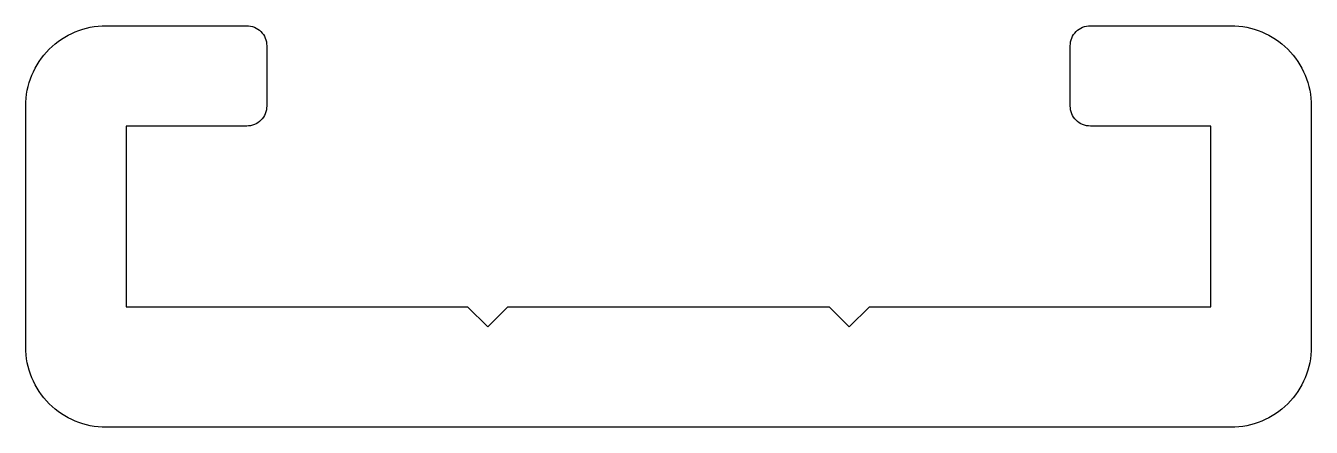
# Model space of a CAD drawing. Extents: x 220.2 to 252.2, y 299.7 to 309.7.
import ezdxf

# ---------------------------------------------------------------- set-up
doc = ezdxf.new("R2010")
doc.units = 0
doc.layers.get('0').update_dxf_attribs({"linetype": 'CONTINUOUS'})

msp = doc.modelspace()

# ---------------------------------------------------------------- linework, layer by layer
msp.add_lwpolyline([(246.656, 307.202, -0.414214), (246.156, 307.702), (246.156, 309.202, -0.414214), (246.656, 309.702), (250.156, 309.702, -0.414214), (252.156, 307.702), (252.156, 301.702, -0.414214), (250.156, 299.702), (222.156, 299.702, -0.414214), (220.156, 301.702), (220.156, 307.702, -0.414214), (222.156, 309.702), (225.656, 309.702, -0.414214), (226.156, 309.202), (226.156, 307.702, -0.414214), (225.656, 307.202), (222.656, 307.202), (222.656, 302.702), (231.156, 302.702), (231.656, 302.202), (232.156, 302.702), (240.156, 302.702), (240.656, 302.202), (241.156, 302.702), (249.656, 302.702), (249.656, 307.202)], format="xyb", close=True)

doc.saveas('drawing.dxf')
